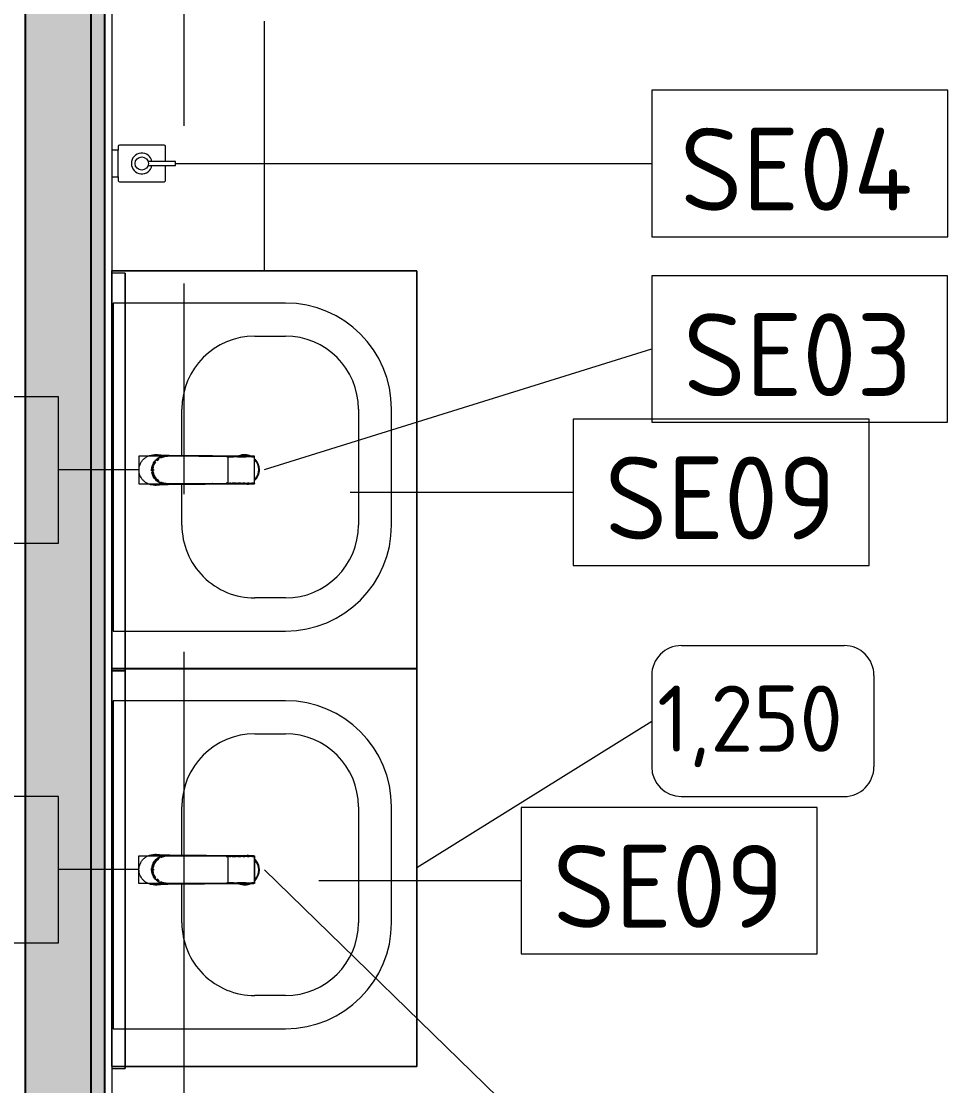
# Model space of a CAD drawing. Header units: millimetres. Extents: x 63482 to 319368, y -8553 to 29000.
# Drawn here: x 70314 to 71713, y 4801 to 6407 of the extents above; entities that cross this region are included whole.
import ezdxf

# ---------------------------------------------------------------- set-up
doc = ezdxf.new("R2010")
doc.units = ezdxf.units.MM
doc.linetypes.add('Осевая', pattern=[1587.5, 317.5, -238.125, 793.75, -238.125])
for name, color, linetype, lineweight, true_color in [('0-1', 7, 'Continuous', 9, 0x4994b4), ('A-GENM-1', 7, 'Continuous', 9, 0x4994b4), ('A-WALL-1', 7, 'Continuous', 25, 0x3c3c3c), ('A-WALL-FNSH-1', 7, 'Continuous', 15, 0x3c3c3c), ('P-SANR-FIXT-1', 7, 'Continuous', 15, 0x4994b4)]:
    doc.layers.add(name, color=color, linetype=linetype, lineweight=lineweight, true_color=true_color)
for name, color, linetype, lineweight in [('I-FURN', 7, 'Continuous', 9), ('I-FURN-IDEN', 7, 'Continuous', 9), ('I-WALL', 7, 'Continuous', 9), ('P-SANR-FIXT-IDEN', 7, 'Continuous', 9), ('Оси-2', 7, 'Осевая', 9)]:
    doc.layers.add(name, color=color, linetype=linetype, lineweight=lineweight)
doc.styles.add('GOST Common', font='GOST_Common.ttf', dxfattribs={"height": 125})
doc.styles.add('GOST Common_1', font='GOST_Common.ttf', dxfattribs={"height": 100})

# ---------------------------------------------------------------- blocks, each defined once
blk = doc.blocks.new('зеркало круглое600д - 1_22д зеркало круглое d600-30456177-Фрагмент 3_1')
at = {"layer": 'I-FURN'}
for p, q in [((-300, 0), (-300, -20)), ((300, -20), (300, 0)), ((-300, -20), (-114.8, -20)), ((300, -20), (-300, -20)), ((-114.8, -20), (-58.5, -20)), ((-58.5, -20), (300, -20))]:
    blk.add_line(p, q, dxfattribs=at)
blk = doc.blocks.new('зеркало круглое600д - 1_22д зеркало круглое d600-V4-Фрагмент 3_1')
at = {"layer": 'I-FURN'}
for p, q in [((-300, 0), (-300, -20)), ((300, -20), (300, 0)), ((-300, -20), (-166.7, -20)), ((300, -20), (-300, -20)), ((-166.7, -20), (300, -20))]:
    blk.add_line(p, q, dxfattribs=at)
blk = doc.blocks.new('сифон - Для раковины-30615598-Фрагмент 3_1')
at = {"layer": 'P-SANR-FIXT-1'}
for p, q in [((200, 40), (198.1, 40)), ((200, 40), (200, -40)), ((198.1, -40), (200, -40))]:
    blk.add_line(p, q, dxfattribs=at)
for radius, start, end in [(22.5, 134.338, 180), (22.5, 100.3246, 111.0164), (21.5, 101.7897, 108), (21.5, 81.6166, 90.6528), (21.5, 70.9065, 75.9978), (22.5, 67.2152, 71.5917), (22.5, 180, 224.5753), (21.5, 136.6301, 180), (21.5, 180, 223.4006), (22.5, 244.2771, 292.5042), (21.5, 247.6878, 288), (21.5, 289.2478, 293.8296), (22.5, 293.3521, 297.2506)]:
    blk.add_arc((0, 0), radius, start, end, dxfattribs=at)
blk = doc.blocks.new('смеситель для раковины - Default-30615600-Фрагмент 3_1')
at = {"layer": '0-1'}
for p, q in [((19.7, 151.6), (-19.8, 151.6)), ((-20.3, 110), (-20.4, 97.4)), ((19.8, 111.8), (-19.8, 111.8)), ((20.4, 97.4), (20.3, 110)), ((-22.8, 3), (-21.8, 15.6)), ((-18.9, 7.6), (-19.6, 9.7)), ((21.8, 15.6), (22.8, 3))]:
    blk.add_line(p, q, dxfattribs=at)
at = {"layer": '0-1', "flags": 128}
for points in [[(-20.7, 150.6), (-20.7, 150.2), (-20.7, 149.2), (-20.7, 148.3), (-20.7, 146.9), (-20.7, 145.4), (-20.8, 134.7), (-21.1, 63.6), (-21.1, 93.2)], [(19.7, 151.6), (20, 151.6), (20.2, 151.6), (20.5, 151.4), (20.6, 151.2), (20.7, 151.1), (20.8, 150.9), (20.8, 150.6)], [(21, 16.8), (21.2, 25.7), (21, 77.4), (21, 111.4)], [(-21.8, 15.6), (-21.6, 25.5), (-21.4, 39.3), (-21.2, 64), (-21.1, 88)], [(-21.1, 22.2), (-21.1, 24.2), (-21.1, 63.3), (-21.1, 93.2)], [(-20, 10.8), (-20.8, 13.2), (-20.9, 15.4)], [(12.1, -0.1), (16.4, 3.8), (19.5, 8.8), (21, 14.5), (21, 16)]]:
    blk.add_lwpolyline(points, dxfattribs=at)
at = {"layer": 'P-SANR-FIXT-1'}
for p, q in [((21, 151.6), (-21, 151.6)), ((-21, 151.6), (-21, -23)), ((21, -23), (21, 151.6)), ((-19.7, 144), (-19.8, 111.8)), ((19.8, 111.8), (19.7, 144)), ((19.9, 143.1), (19.9, 140.7)), ((19.9, 136.7), (19.9, 133.6)), ((19.9, 131), (20, 126.2)), ((20, 115.7), (20, 113.5)), ((20, 111.3), (20, 108.6)), ((-22.9, 0.3), (-22.9, 0.9)), ((22.5, 5), (22.9, 0.9)), ((22.9, 0.9), (22.9, 0.3)), ((-21, -23), (21, -23))]:
    blk.add_line(p, q, dxfattribs=at)
at = {"layer": 'P-SANR-FIXT-1', "flags": 128}
for points in [[(-21.1, 16.9), (-21.1, 42.2), (-21, 67.6), (-20.8, 118.3), (-20.7, 143.7), (-20.7, 149.4), (-20.8, 150.2), (-20.9, 145.3), (-20.9, 138.9), (-21.1, 88.1)], [(21.1, 88.1), (20.9, 138.9), (20.9, 145.3), (20.8, 150.2), (20.7, 149.4), (20.7, 143.7), (20.8, 118.3), (21, 67.6), (21.1, 42.2), (21.1, 16.9)], [(-19.9, 125.8), (-19.9, 133.8), (-19.9, 138.3)], [(-20, 109.4), (-20, 111), (-20, 119.8)], [(20, 123.6), (20, 119.9), (20, 117.9)], [(-15.9, 4.1), (-13.1, 1.6), (-12.1, 0.9)], [(12.1, 0.9), (13.1, 1.6), (15.9, 4.1)], [(22.9, 0.9), (22.7, 3.2), (22.5, 5.6), (22.3, 7.9), (22.1, 10.8), (21.8, 15.2)], [(-9.8, -0.4), (-6.1, -1.8), (-5.1, -2)], [(-2.7, -2.4), (-2.1, -2.5), (2.1, -2.5), (2.7, -2.4)], [(0.6, -3.9), (0.3, -3.9), (0.1, -3.9), (-0.1, -3.9), (-0.3, -3.9), (-0.6, -3.9)], [(5.1, -2), (6.1, -1.8), (9.8, -0.4)]]:
    blk.add_lwpolyline(points, dxfattribs=at)
at = {"layer": 'P-SANR-FIXT-1'}
for centre, major_axis, ratio, start_param, end_param in [((-19.8, 109.7), (-0.5, 0.002), 0.095846, 0.794229, 1.571164), ((19.8, 109.7), (0.5, 0.002), 0.095848, 4.711795, 5.488843), ((0, 17.2), (20.8, 0), 0.98634, 3.038054, 3.090126), ((0, 17.2), (20.8, 0), 0.98634, 0.051466, 0.103539), ((0, 17.2), (20.8, 0), 0.98634, 3.29536, 3.441377), ((0, 17.2), (20.8, 0), 0.98634, 5.983401, 6.129418), ((0, 17.2), (20.8, 0), 0.98634, 4.268583, 4.510817), ((0, 17.2), (18.5, 0), 0.986286, 4.671144, 4.753634), ((0, 17.2), (20.8, 0), 0.98634, 4.913948, 5.156189)]:
    blk.add_ellipse(centre, major_axis=major_axis, ratio=ratio, start_param=start_param, end_param=end_param, dxfattribs=at)
for points, knots in [([(-19.9, 147.4), (-19.9, 148), (-19.8, 149.3), (-19.8, 150.7), (-19.8, 151.5), (-19.8, 151.6), (-19.8, 151.6)], [0.1, 0.1, 0.1, 0.1, 0.2, 0.3, 0.4, 0.4725859, 0.4725859, 0.4725859, 0.4725859]), ([(-19.8, 151.6), (-19.7, 151.6), (-19.7, 151.6), (-19.7, 151.2), (-19.7, 150), (-19.7, 148.3), (-19.7, 146.2), (-19.7, 144.8), (-19.7, 144)], [0.4728347, 0.4728347, 0.4728347, 0.4728347, 0.5, 0.6, 0.7, 0.8, 0.9, 1, 1, 1, 1]), ([(19.7, 144), (19.7, 144.8), (19.7, 146.2), (19.7, 148.3), (19.7, 150), (19.7, 151.2), (19.7, 151.6), (19.7, 151.6), (19.7, 151.6)], [0, 0, 0, 0, 0.1, 0.2, 0.3, 0.4, 0.5, 0.5274121, 0.5274121, 0.5274121, 0.5274121]), ([(19.7, 151.6), (19.8, 151.6), (19.8, 151.5), (19.8, 150.7), (19.8, 149.3), (19.9, 148), (19.9, 147.4)], [0.5275209, 0.5275209, 0.5275209, 0.5275209, 0.6, 0.7, 0.8, 0.9, 0.9, 0.9, 0.9]), ([(-20.4, 97.4), (-20.4, 91.1), (-20.5, 81.8), (-20.6, 69.7), (-20.6, 60), (-20.7, 52.6), (-20.8, 47.4), (-20.8, 45.2), (-20.8, 43.5), (-20.9, 41.8), (-20.9, 39.8), (-20.9, 37.7), (-20.9, 36.2), (-20.9, 35.4), (-21, 34.1), (-21, 32.6), (-21, 31), (-21, 29.7), (-21, 28.6), (-21, 27.7), (-21, 26.8), (-21.1, 25.6), (-21.1, 22.9), (-21.1, 20.4), (-21.1, 18.4)], [0, 0, 0, 0, 0.222222, 0.333333, 0.444444, 0.583333, 0.618056, 0.652778, 0.670139, 0.6875, 0.722222, 0.756944, 0.774306, 0.782986, 0.791667, 0.826389, 0.84375, 0.861111, 0.878472, 0.887153, 0.895833, 0.913194, 0.930556, 1, 1, 1, 1]), ([(-19.8, 111.8), (-19.8, 111.8), (-19.8, 111.7), (-19.8, 110.9), (-19.8, 110.1), (-19.8, 109.7)], [0.4695548, 0.4695548, 0.4695548, 0.4695548, 0.6, 0.8, 1, 1, 1, 1]), ([(19.8, 109.7), (19.8, 110.1), (19.8, 110.9), (19.8, 111.7), (19.8, 111.8), (19.8, 111.8)], [0, 0, 0, 0, 0.2, 0.4, 0.5304748, 0.5304748, 0.5304748, 0.5304748]), ([(21.1, 18.4), (21.1, 19.2), (21.1, 20.8), (21.1, 23.1), (21.1, 25), (21.1, 26.5), (21, 27.6), (21, 28.6), (21, 30), (21, 31.7), (21, 33.4), (21, 34.6), (20.9, 35.2), (20.9, 35.7), (20.9, 36.3), (20.9, 36.9), (20.9, 38.1), (20.9, 39.8), (20.9, 41.4), (20.8, 42.8), (20.8, 44.1), (20.8, 45.8), (20.8, 48.6), (20.7, 53.5), (20.6, 60.7), (20.6, 68.9), (20.5, 76.5), (20.5, 85.7), (20.4, 92.7), (20.4, 97.4)], [0, 0, 0, 0, 0.027778, 0.055556, 0.083333, 0.097222, 0.111111, 0.125, 0.138889, 0.166667, 0.194444, 0.208333, 0.215278, 0.222222, 0.229167, 0.236111, 0.25, 0.277778, 0.305556, 0.319444, 0.333333, 0.361111, 0.388889, 0.444444, 0.555556, 0.666667, 0.75, 0.833333, 1, 1, 1, 1]), ([(-21.1, 88.1), (-21.1, 85.7), (-21.1, 82.2), (-21.1, 77.5), (-21.2, 73.9), (-21.2, 70.4), (-21.2, 66.8), (-21.2, 63.9), (-21.2, 61.5), (-21.2, 59.8), (-21.2, 58), (-21.2, 55.7), (-21.3, 52.8), (-21.3, 49.3), (-21.3, 46), (-21.3, 42.6), (-21.4, 39.4), (-21.4, 36.2), (-21.5, 32.2), (-21.5, 27.5), (-21.7, 20.9), (-21.8, 17.2), (-21.8, 15.2)], [0, 0, 0, 0, 0.083333, 0.125, 0.166667, 0.208333, 0.25, 0.291667, 0.3125, 0.333333, 0.354167, 0.375, 0.416667, 0.458333, 0.5, 0.541667, 0.583333, 0.625, 0.666667, 0.75, 0.833333, 1, 1, 1, 1]), ([(20.4, 88.2), (20.4, 88.1), (20.5, 88), (20.6, 87.8), (20.7, 87.5), (20.7, 87.4), (20.7, 87.3)], [0.19375, 0.19375, 0.19375, 0.19375, 0.25, 0.3, 0.35, 0.4, 0.4, 0.4, 0.4]), ([(21.8, 15.2), (21.8, 16.4), (21.7, 19.4), (21.6, 24.2), (21.5, 28.2), (21.5, 30.6), (21.5, 32.4), (21.4, 34.1), (21.4, 35.8), (21.4, 37.3), (21.4, 38.7), (21.4, 39.8), (21.4, 41), (21.3, 42.6), (21.3, 44.7), (21.3, 47.5), (21.3, 50.9), (21.2, 55.1), (21.2, 60), (21.2, 65.1), (21.2, 69.9), (21.2, 74.5), (21.1, 80.6), (21.1, 85.1), (21.1, 88.1)], [0, 0, 0, 0, 0.142857, 0.285714, 0.357143, 0.392857, 0.428571, 0.464286, 0.5, 0.535714, 0.553571, 0.571429, 0.589286, 0.607143, 0.642857, 0.678571, 0.714286, 0.75, 0.785714, 0.821429, 0.857143, 0.892857, 0.928571, 1, 1, 1, 1]), ([(-16.4, 3.7), (-16.6, 4.1), (-17.6, 5.3), (-18.7, 7.1), (-19.6, 9), (-20.1, 10.6), (-20.6, 12.1), (-21, 14.3), (-21.1, 15.9), (-21.1, 16.9)], [0.5566569, 0.5566569, 0.5566569, 0.5566569, 0.6, 0.7, 0.75, 0.8, 0.85, 0.9, 1, 1, 1, 1]), ([(-21.1, 16.4), (-21.1, 14.3), (-20.4, 11.1), (-18.7, 7.6), (-17.5, 5.8), (-16.4, 4.5), (-15.2, 3.2), (-13.9, 2.1), (-12.5, 1), (-10.9, 0.1), (-9.2, -0.7), (-6.9, -1.7), (-3.8, -2.5), (0, -2.8), (3.8, -2.5), (6.9, -1.7), (9, -0.9), (10.1, -0.3), (10.9, 0.1), (11.7, 0.5), (12.7, 1.2), (13.9, 2), (15, 3), (15.8, 3.8), (16.4, 4.5), (17, 5.2), (17.7, 6.2), (18.6, 7.6), (19.3, 9), (19.7, 9.9), (19.9, 10.5), (20, 10.9), (20.2, 11.2), (20.3, 11.7), (20.6, 12.6), (20.8, 13.8), (21, 15.1), (21.1, 16), (21.1, 16.4)], [0, 0, 0, 0, 0.111111, 0.166667, 0.194444, 0.222222, 0.25, 0.277778, 0.305556, 0.333333, 0.361111, 0.388889, 0.444444, 0.5, 0.555556, 0.611111, 0.638889, 0.652778, 0.666667, 0.680556, 0.694444, 0.722222, 0.75, 0.763889, 0.777778, 0.791667, 0.805556, 0.833333, 0.861111, 0.875, 0.881944, 0.888889, 0.895833, 0.902778, 0.916667, 0.944444, 0.972222, 1, 1, 1, 1]), ([(-18.3, 9.9), (-18.8, 10.8), (-20.1, 14), (-20.7, 17.5), (-20.7, 19.9)], [-0.157337, -0.157337, -0.157337, -0.157337, -0.1111111, 0, 0, 0, 0]), ([(20.7, 19.9), (20.7, 17.5), (20.1, 14), (18.8, 10.8), (18.3, 9.9)], [-1, -1, -1, -1, -0.8888889, -0.8424724, -0.8424724, -0.8424724, -0.8424724]), ([(-21.8, 15.2), (-21.9, 13.9), (-22, 12.1), (-22.1, 10.1), (-22.2, 8.7), (-22.3, 7.5), (-22.4, 6.6), (-22.5, 5.7), (-22.6, 4.8), (-22.7, 3.8), (-22.8, 2.5), (-22.9, 1.5), (-22.9, 0.9)], [0, 0, 0, 0, 0.166667, 0.25, 0.333333, 0.416667, 0.5, 0.583333, 0.666667, 0.75, 0.833333, 1, 1, 1, 1]), ([(22.9, 0.3), (22.9, -2.5), (22.3, -6.4), (20, -11.4), (17.7, -14.7), (14.9, -17.6), (11.6, -20), (7.9, -21.7), (4.5, -22.6), (1.5, -23), (-1.9, -23), (-6, -22.4), (-10, -20.8), (-12.8, -19.1), (-14.8, -17.5), (-16.7, -15.8), (-18.8, -13.3), (-21.9, -8.1), (-22.9, -3.2), (-22.9, 0.3)], [0, 0, 0, 0, 0.111111, 0.166667, 0.222222, 0.277778, 0.333333, 0.388889, 0.444444, 0.479167, 0.513889, 0.583333, 0.652778, 0.6875, 0.722222, 0.756944, 0.791667, 0.861111, 1, 1, 1, 1]), ([(-20.8, 14.6), (-20.7, 14.1), (-20.6, 12.9), (-20.2, 11.6), (-20, 10.9)], [0, 0, 0, 0, 0.4, 1, 1, 1, 1]), ([(-19.3, 9.3), (-19.1, 8.7), (-18.5, 7.4), (-17.6, 6.2), (-17.1, 5.5)], [0.2222222, 0.2222222, 0.2222222, 0.2222222, 0.4444444, 0.7777778, 0.7777778, 0.7777778, 0.7777778]), ([(-13.9, 4), (-14.7, 4.7), (-15.8, 6), (-16.9, 7.4), (-17.2, 8)], [-0.26859689, -0.26859689, -0.26859689, -0.26859689, -0.22222222, -0.18982564, -0.18982564, -0.18982564, -0.18982564]), ([(-10, -1.5), (-10.9, -1), (-12.8, 0.2), (-14.5, 1.7), (-15.3, 2.6), (-15.4, 2.7)], [0.3, 0.3, 0.3, 0.3, 0.4, 0.5, 0.5124698, 0.5124698, 0.5124698, 0.5124698]), ([(-7.8, 0), (-8.7, 0.4), (-10.3, 1.2), (-11.7, 2.2), (-12.3, 2.7)], [-0.37982072, -0.37982072, -0.37982072, -0.37982072, -0.33333333, -0.30027801, -0.30027801, -0.30027801, -0.30027801]), ([(17.3, 8), (16.9, 7.4), (15, 4.8), (10.7, 1.1), (3.8, -1.6), (-2, -1.6), (-5.1, -0.9), (-5.8, -0.7)], [-0.8101744, -0.8101744, -0.8101744, -0.8101744, -0.7777778, -0.6666667, -0.5555556, -0.4444444, -0.4109505, -0.4109505, -0.4109505, -0.4109505]), ([(20.9, 14), (20.9, 13.9), (20.7, 12.8), (20.2, 10.6), (19, 7.6), (16.7, 3.9), (12.9, 0), (8, -2.6), (4.7, -3.4), (3.5, -3.6)], [0.0919533, 0.0919533, 0.0919533, 0.0919533, 0.1, 0.2, 0.3, 0.4, 0.6, 0.8, 0.9091362, 0.9091362, 0.9091362, 0.9091362]), ([(17.1, 5.5), (17.5, 6), (18.6, 7.6), (19.5, 9.4), (19.9, 10.7)], [0.2222222, 0.2222222, 0.2222222, 0.2222222, 0.4444444, 0.9768048, 0.9768048, 0.9768048, 0.9768048]), ([(20.2, 11.7), (20.3, 12), (20.6, 12.9), (20.7, 13.9), (20.8, 14.6)], [0.2222222, 0.2222222, 0.2222222, 0.2222222, 0.4444444, 1, 1, 1, 1]), ([(-0.6, -3.9), (-1.6, -3.9), (-3.8, -3.7), (-6.8, -2.9), (-8.7, -2.1), (-9.5, -1.7)], [0, 0, 0, 0, 0.1, 0.2, 0.2837623, 0.2837623, 0.2837623, 0.2837623]), ([(-0.6, -3.9), (-0.6, -3.9), (-0.6, -3.7), (-0.6, -3.5), (-0.6, -3.3), (-0.6, -3.2)], [0, 0, 0, 0, 0.3636364, 0.5454545, 0.7272727, 0.7272727, 0.7272727, 0.7272727]), ([(0.6, -3.9), (0.6, -3.9), (0.6, -3.7), (0.6, -3.5), (0.6, -3.3), (0.6, -3.2)], [0, 0, 0, 0, 0.3636364, 0.5454545, 0.7272727, 0.7272727, 0.7272727, 0.7272727])]:
    blk.add_open_spline(points, degree=3, knots=knots, dxfattribs=at)
for points in [[(-19.8, 111.8), (-19.8, 111.8), (-19.8, 111.8), (-19.8, 111.8)], [(-19.8, 110), (-19.8, 110.3), (-19.8, 110.6), (-19.8, 110.9)], [(19.8, 111.8), (19.8, 111.8), (19.8, 111.8), (19.8, 111.8)], [(19.8, 110.9), (19.8, 110.6), (19.8, 110.3), (19.8, 110)], [(-20.5, 88.2), (-20.6, 88.2), (-20.7, 88.2), (-20.8, 88.2)], [(-22.9, 0.9), (-22.9, 2.2), (-22.8, 3.6), (-22.6, 4.9)], [(2.5, -3.8), (1.8, -3.9), (1.2, -3.9), (0.6, -3.9)]]:
    blk.add_open_spline(points, degree=3, dxfattribs=at)
blk = doc.blocks.new('TOY_Диспансер мыло - Дозатор Elegance new 11654 019001 хром-30593950-Фрагмент 3_1')
at = {"layer": 'A-GENM-1'}
for p, q in [((127.9, 101.6), (122.2, 101.6)), ((122.2, 101.6), (122.2, 86.7)), ((127.9, 86.7), (127.9, 101.6)), ((97.5, 84.7), (97.5, 17)), ((122.2, 86.7), (99.5, 86.7)), ((122.2, 86.7), (102.9, 86.7)), ((122.2, 87.7), (122.2, 60.3)), ((127.9, 60.3), (127.9, 87.7)), ((146.9, 86.7), (127.9, 86.7)), ((150.5, 86.7), (127.9, 86.7)), ((152.5, 17), (152.5, 84.7)), ((99.5, 15), (105, 15)), ((145, 15), (105, 15)), ((105, 15), (105, 5.5)), ((145, 5.5), (145, 15)), ((145, 15), (150.5, 15))]:
    blk.add_line(p, q, dxfattribs=at)
blk.add_circle((125, 50.7), 10, dxfattribs=at)
for centre, radius, start, end in [((99.5, 84.7), 2, 90, 180), ((150.5, 84.7), 2, 360, 90), ((125, 50.7), 15.7, 100.4353, 79.365), ((99.5, 17), 2, 180, 270), ((150.5, 17), 2, 270, 360)]:
    blk.add_arc(centre, radius, start, end, dxfattribs=at)
blk = doc.blocks.new('сифон - Для раковины-30610345-Фрагмент 3_1')
at = {"layer": 'P-SANR-FIXT-1'}
for p, q in [((200, 40), (198.1, 40)), ((200, 40), (200, 0.2)), ((200, -0.6), (200, -40)), ((198.1, -40), (200, -40))]:
    blk.add_line(p, q, dxfattribs=at)
for radius, start, end in [(22.5, 67.4958, 115.7229), (21.5, 72, 112.3122), (21.5, 66.1704, 70.7522), (22.5, 62.7494, 66.6479), (22.5, 135.4247, 180), (22.5, 180, 216), (21.5, 136.5994, 180), (21.5, 180, 223.3699), (22.5, 216, 225.662), (22.5, 248.9836, 259.6754), (21.5, 252, 258.2103), (21.5, 269.3472, 278.3834), (21.5, 284.0022, 288), (22.5, 288.4083, 292.7848)]:
    blk.add_arc((0, 0), radius, start, end, dxfattribs=at)
blk = doc.blocks.new('смеситель для раковины - Default-30607276-Фрагмент 3_1')
at = {"layer": '0-1'}
for p, q in [((-21.8, -15.6), (-22.8, -3)), ((-18.9, -7.6), (-19.6, -9.7)), ((22.8, -3), (21.8, -15.6)), ((-20.4, -97.4), (-20.3, -110)), ((-19.8, -111.8), (19.8, -111.8)), ((20.3, -110), (20.4, -97.4)), ((-19.8, -151.6), (19.7, -151.6))]:
    blk.add_line(p, q, dxfattribs=at)
at = {"layer": '0-1', "flags": 128}
for points in [[(12.1, 0.1), (16.4, -3.8), (19.5, -8.8), (21, -14.5), (21, -16)], [(-20, -10.8), (-20.8, -13.2), (-20.9, -15.4)], [(-21.1, -22.2), (-21.1, -24.2), (-21.1, -63.3), (-21.1, -93.2)], [(21, -17), (21.2, -25.7), (21, -77.4), (21, -111.4)], [(20.8, -150.6), (20.7, -150.2), (20.7, -148.7), (20.8, -147.4), (20.8, -146.2), (20.9, -129.6), (21.1, -62.9), (21.1, -88)], [(-20.7, -150.6), (-20.7, -150.2), (-20.7, -149.2), (-20.7, -148.3), (-20.7, -146.9), (-20.7, -145.4), (-20.8, -134.7), (-21.1, -93.2)], [(20.9, -146.2), (20.9, -147.7), (20.8, -148.8), (20.8, -149.8), (20.8, -150.4), (20.7, -151.2), (20.5, -151.4), (20.3, -151.5), (20.1, -151.6), (19.7, -151.6)]]:
    blk.add_lwpolyline(points, dxfattribs=at)
at = {"layer": 'P-SANR-FIXT-1'}
for p, q in [((-21, -151.6), (-21, 23)), ((-21, 23), (21, 23)), ((21, 23), (21, -151.6)), ((-22.9, -0.9), (-22.9, -0.3)), ((22.9, -0.9), (22.5, -5)), ((22.9, -0.3), (22.9, -0.9)), ((-19.8, -111.8), (-19.7, -144)), ((19.7, -144), (19.8, -111.8)), ((20, -108.6), (20, -111.3)), ((20, -126.2), (19.9, -131)), ((20, -113.5), (20, -115.7)), ((19.9, -133.6), (19.9, -136.7)), ((19.9, -140.7), (19.9, -143.1)), ((21, -151.6), (-21, -151.6))]:
    blk.add_line(p, q, dxfattribs=at)
at = {"layer": 'P-SANR-FIXT-1', "flags": 128}
for points in [[(-5.1, 2), (-6.1, 1.8), (-9.8, 0.4)], [(2.7, 2.4), (2.1, 2.5), (-2.1, 2.5), (-2.7, 2.4)], [(-0.6, 3.9), (-0.3, 3.9), (-0.1, 3.9), (0.1, 3.9), (0.3, 3.9), (0.6, 3.9)], [(9.8, 0.4), (6.1, 1.8), (4.9, 2)], [(-12.1, -0.9), (-13.1, -1.6), (-15.9, -4.1)], [(15.9, -4.1), (13.1, -1.6), (12.1, -0.9)], [(21.8, -15.2), (22.1, -10.8), (22.3, -7.9), (22.5, -5.6), (22.7, -3.2), (22.9, -0.9)], [(-21.1, -88.1), (-20.9, -138.9), (-20.9, -145.3), (-20.8, -150.2), (-20.7, -149.4), (-20.7, -143.7), (-20.8, -118.3), (-21, -67.6), (-21.1, -42.2), (-21.1, -16.9)], [(21.1, -16.9), (21.1, -42.2), (21, -67.6), (20.8, -118.3), (20.7, -143.7), (20.7, -149.4), (20.8, -150.2), (20.9, -145.3), (20.9, -138.9), (21.1, -88.1)], [(-20, -119.8), (-20, -111), (-20, -109.4)], [(-19.9, -138.3), (-19.9, -133.8), (-19.9, -125.8)], [(20, -117.9), (20, -119.9), (20, -123.6)]]:
    blk.add_lwpolyline(points, dxfattribs=at)
at = {"layer": 'P-SANR-FIXT-1'}
for centre, major_axis, ratio, start_param, end_param in [((0, -17.2), (20.8, 0), 0.98634, 1.772369, 2.014602), ((0, -17.2), (18.5, 0), 0.986286, 1.529552, 1.612041), ((0, -17.2), (20.8, 0), 0.98634, 1.126997, 1.369237), ((0, -17.2), (20.8, 0), 0.98634, 2.841808, 2.987825), ((0, -17.2), (20.8, 0), 0.98634, 0.153768, 0.299784), ((0, -17.2), (20.8, 0), 0.98634, 3.193059, 3.245131), ((0, -17.2), (20.8, 0), 0.98634, 6.179646, 6.231719), ((-19.8, -109.7), (0.5, 0.002), 0.095848, 1.570429, 2.347364), ((19.8, -109.7), (-0.5, 0.002), 0.095846, 3.935935, 4.712983)]:
    blk.add_ellipse(centre, major_axis=major_axis, ratio=ratio, start_param=start_param, end_param=end_param, dxfattribs=at)
for points, knots in [([(-22.9, -0.3), (-22.9, 2.5), (-22.3, 6.4), (-20, 11.4), (-17.7, 14.7), (-14.9, 17.6), (-11.6, 20), (-7.9, 21.7), (-4.5, 22.6), (-1.5, 23), (1.9, 23), (6, 22.4), (10, 20.8), (12.8, 19.1), (14.8, 17.5), (16.7, 15.8), (18.8, 13.3), (21.9, 8.1), (22.9, 3.2), (22.9, -0.3)], [0, 0, 0, 0, 0.111111, 0.166667, 0.222222, 0.277778, 0.333333, 0.388889, 0.444444, 0.479167, 0.513889, 0.583333, 0.652778, 0.6875, 0.722222, 0.756944, 0.791667, 0.861111, 1, 1, 1, 1]), ([(21.1, -16.4), (21.1, -16), (21, -15.1), (20.8, -13.8), (20.6, -12.6), (20.3, -11.7), (20.2, -11.2), (20, -10.9), (19.9, -10.5), (19.7, -9.9), (19.3, -9), (18.6, -7.6), (17.7, -6.2), (17, -5.2), (16.4, -4.5), (15.8, -3.8), (15, -3), (13.9, -2), (12.7, -1.2), (11.7, -0.5), (10.9, -0.1), (10.1, 0.3), (9, 0.9), (6.9, 1.7), (2.6, 2.8), (-2.6, 2.8), (-6.9, 1.7), (-9.2, 0.7), (-11.2, -0.2), (-13.2, -1.5), (-14.9, -2.9), (-16.1, -4.2), (-17.3, -5.5), (-18.5, -7.2), (-19.6, -9.3), (-20.7, -12.4), (-21.1, -14.8), (-21.1, -16.4)], [0, 0, 0, 0, 0.027778, 0.055556, 0.083333, 0.097222, 0.104167, 0.111111, 0.118056, 0.125, 0.138889, 0.166667, 0.194444, 0.208333, 0.222222, 0.236111, 0.25, 0.277778, 0.305556, 0.319444, 0.333333, 0.347222, 0.361111, 0.388889, 0.444444, 0.555556, 0.611111, 0.638889, 0.666667, 0.708333, 0.75, 0.770833, 0.791667, 0.833333, 0.875, 0.916667, 1, 1, 1, 1]), ([(-15.4, -2.7), (-15.3, -2.6), (-14.5, -1.7), (-12.8, -0.2), (-10.9, 1), (-10, 1.5)], [0.4875302, 0.4875302, 0.4875302, 0.4875302, 0.5, 0.6, 0.7, 0.7, 0.7, 0.7]), ([(-9.5, 1.7), (-8.7, 2.1), (-6.8, 2.9), (-3.8, 3.7), (-1.6, 3.9), (-0.6, 3.9)], [0.7162377, 0.7162377, 0.7162377, 0.7162377, 0.8, 0.9, 1, 1, 1, 1]), ([(-5.8, 0.7), (-5.1, 0.9), (-2, 1.6), (3.8, 1.6), (10.7, -1.1), (15, -4.8), (16.9, -7.4), (17.3, -8)], [-0.5890495, -0.5890495, -0.5890495, -0.5890495, -0.5555556, -0.4444444, -0.3333333, -0.2222222, -0.1898256, -0.1898256, -0.1898256, -0.1898256]), ([(-0.6, 3), (-0.6, 3.1), (-0.6, 3.3), (-0.6, 3.6), (-0.6, 3.8), (-0.6, 3.9), (-0.6, 3.9)], [0.1818182, 0.1818182, 0.1818182, 0.1818182, 0.3636364, 0.5454545, 0.7272727, 1, 1, 1, 1]), ([(0.6, 3.1), (0.6, 3.2), (0.6, 3.3), (0.6, 3.6), (0.6, 3.8), (0.6, 3.9), (0.6, 3.9)], [0.2272727, 0.2272727, 0.2272727, 0.2272727, 0.3636364, 0.5454545, 0.7272727, 1, 1, 1, 1]), ([(3.5, 3.6), (4.7, 3.4), (8, 2.6), (12.9, 0), (16.7, -3.9), (19, -7.6), (20.2, -10.6), (20.7, -12.8), (20.9, -13.9), (20.9, -14)], [0.0908638, 0.0908638, 0.0908638, 0.0908638, 0.2, 0.4, 0.6, 0.7, 0.8, 0.9, 0.9080467, 0.9080467, 0.9080467, 0.9080467]), ([(-22.9, -0.9), (-22.9, -1.5), (-22.8, -2.5), (-22.7, -3.8), (-22.6, -4.8), (-22.5, -5.7), (-22.4, -6.6), (-22.3, -7.5), (-22.2, -8.7), (-22.1, -10.1), (-22, -12.1), (-21.9, -13.9), (-21.8, -15.2)], [0, 0, 0, 0, 0.166667, 0.25, 0.333333, 0.416667, 0.5, 0.583333, 0.666667, 0.75, 0.833333, 1, 1, 1, 1]), ([(-21.8, -15.2), (-21.8, -16.2), (-21.7, -18.4), (-21.6, -22.6), (-21.5, -27.6), (-21.4, -33.2), (-21.4, -38.3), (-21.3, -42.6), (-21.3, -45.9), (-21.3, -49.3), (-21.3, -52.8), (-21.2, -55.7), (-21.2, -58), (-21.2, -59.8), (-21.2, -61.5), (-21.2, -63.9), (-21.2, -66.8), (-21.2, -70.4), (-21.2, -73.9), (-21.1, -77.5), (-21.1, -82.2), (-21.1, -85.7), (-21.1, -88.1)], [0, 0, 0, 0, 0.083333, 0.166667, 0.25, 0.333333, 0.416667, 0.458333, 0.5, 0.541667, 0.583333, 0.625, 0.645833, 0.666667, 0.6875, 0.708333, 0.75, 0.791667, 0.833333, 0.875, 0.916667, 1, 1, 1, 1]), ([(-21.1, -16.9), (-21.1, -15.9), (-21, -14.3), (-20.6, -12.1), (-20.1, -10.6), (-19.6, -9), (-18.7, -7.1), (-17.6, -5.3), (-16.6, -4.1), (-16.4, -3.7)], [0, 0, 0, 0, 0.1, 0.15, 0.2, 0.25, 0.3, 0.4, 0.4433431, 0.4433431, 0.4433431, 0.4433431]), ([(-20, -10.9), (-20.1, -11.4), (-20.5, -12.6), (-20.7, -13.9), (-20.8, -14.6)], [0, 0, 0, 0, 0.4, 1, 1, 1, 1]), ([(-20.7, -19.9), (-20.7, -17.5), (-20.1, -14), (-18.8, -10.8), (-18.3, -9.9)], [-1, -1, -1, -1, -0.8888889, -0.842663, -0.842663, -0.842663, -0.842663]), ([(-17.1, -5.5), (-17.4, -6), (-18.3, -7.2), (-19, -8.5), (-19.3, -9.3)], [0.2222222, 0.2222222, 0.2222222, 0.2222222, 0.4444444, 0.7777778, 0.7777778, 0.7777778, 0.7777778]), ([(-17.2, -8), (-16.9, -7.4), (-15.8, -6), (-14.7, -4.7), (-13.9, -4)], [-0.81017436, -0.81017436, -0.81017436, -0.81017436, -0.77777778, -0.73140311, -0.73140311, -0.73140311, -0.73140311]), ([(-12.3, -2.7), (-11.7, -2.2), (-10.3, -1.2), (-8.7, -0.4), (-7.8, 0)], [-0.69972199, -0.69972199, -0.69972199, -0.69972199, -0.66666667, -0.62017928, -0.62017928, -0.62017928, -0.62017928]), ([(19.9, -10.7), (19.6, -9.7), (18.7, -7.9), (17.6, -6.2), (17.1, -5.5)], [0.0231952, 0.0231952, 0.0231952, 0.0231952, 0.4444444, 0.7777778, 0.7777778, 0.7777778, 0.7777778]), ([(18.3, -9.9), (18.8, -10.8), (20.1, -14), (20.7, -17.5), (20.7, -19.9)], [-0.1575276, -0.1575276, -0.1575276, -0.1575276, -0.1111111, 0, 0, 0, 0]), ([(20.8, -14.6), (20.7, -14.1), (20.6, -13.1), (20.4, -12.1), (20.2, -11.7)], [0, 0, 0, 0, 0.4444444, 0.7777778, 0.7777778, 0.7777778, 0.7777778]), ([(21.1, -88.1), (21.1, -85.1), (21.1, -80.6), (21.2, -74.5), (21.2, -69.9), (21.2, -65.1), (21.2, -60), (21.2, -55.1), (21.3, -50.9), (21.3, -47.5), (21.3, -44.7), (21.3, -42.6), (21.4, -41), (21.4, -39.8), (21.4, -38.7), (21.4, -37.3), (21.4, -35.8), (21.4, -34.1), (21.5, -32.1), (21.5, -29.7), (21.5, -27), (21.6, -24.6), (21.7, -21.6), (21.7, -18.3), (21.8, -16.1), (21.8, -15.2)], [0, 0, 0, 0, 0.071429, 0.107143, 0.142857, 0.178571, 0.214286, 0.25, 0.285714, 0.321429, 0.357143, 0.392857, 0.410714, 0.428571, 0.446429, 0.464286, 0.5, 0.535714, 0.571429, 0.625, 0.678571, 0.732143, 0.785714, 0.892857, 1, 1, 1, 1]), ([(-21.1, -18.4), (-21.1, -19.2), (-21.1, -20.8), (-21.1, -23.1), (-21.1, -25), (-21, -26.5), (-21, -27.6), (-21, -28.6), (-21, -30), (-21, -31.7), (-21, -33.4), (-21, -34.6), (-20.9, -35.2), (-20.9, -35.7), (-20.9, -36.3), (-20.9, -36.9), (-20.9, -38.1), (-20.9, -39.8), (-20.9, -41.4), (-20.8, -42.8), (-20.8, -44.1), (-20.8, -45.8), (-20.8, -48.6), (-20.7, -53.5), (-20.6, -60.7), (-20.6, -68.9), (-20.5, -76.5), (-20.5, -85.7), (-20.4, -92.7), (-20.4, -97.4)], [0, 0, 0, 0, 0.027778, 0.055556, 0.083333, 0.097222, 0.111111, 0.125, 0.138889, 0.166667, 0.194444, 0.208333, 0.215278, 0.222222, 0.229167, 0.236111, 0.25, 0.277778, 0.305556, 0.319444, 0.333333, 0.361111, 0.388889, 0.444444, 0.555556, 0.666667, 0.75, 0.833333, 1, 1, 1, 1]), ([(20.4, -97.4), (20.4, -91.1), (20.5, -81.8), (20.6, -69.7), (20.7, -60), (20.7, -52.6), (20.8, -47.4), (20.8, -45.2), (20.8, -43.5), (20.9, -41.8), (20.9, -39.8), (20.9, -37.7), (20.9, -36.2), (20.9, -35.4), (21, -34.1), (21, -32.6), (21, -31), (21, -29.7), (21, -28.6), (21, -27.7), (21, -26.8), (21.1, -25.6), (21.1, -22.9), (21.1, -20.4), (21.1, -18.4)], [0, 0, 0, 0, 0.222222, 0.333333, 0.444444, 0.583333, 0.618056, 0.652778, 0.670139, 0.6875, 0.722222, 0.756944, 0.774306, 0.782986, 0.791667, 0.826389, 0.84375, 0.861111, 0.878472, 0.887153, 0.895833, 0.913194, 0.930556, 1, 1, 1, 1]), ([(-19.8, -109.7), (-19.8, -110.1), (-19.8, -110.9), (-19.8, -111.7), (-19.8, -111.8), (-19.8, -111.8)], [0, 0, 0, 0, 0.2, 0.4, 0.5304452, 0.5304452, 0.5304452, 0.5304452]), ([(19.8, -111.8), (19.8, -111.8), (19.8, -111.7), (19.8, -110.9), (19.8, -110.1), (19.8, -109.7)], [0.4695252, 0.4695252, 0.4695252, 0.4695252, 0.6, 0.8, 1, 1, 1, 1]), ([(-19.7, -144), (-19.7, -145.5), (-19.7, -148.5), (-19.7, -151.2), (-19.7, -151.6), (-19.8, -151.6)], [0, 0, 0, 0, 0.2, 0.4, 0.5271653, 0.5271653, 0.5271653, 0.5271653]), ([(19.7, -151.6), (19.7, -151.6), (19.7, -151.6), (19.7, -151.2), (19.7, -150), (19.7, -148.3), (19.7, -146.2), (19.7, -144.8), (19.7, -144)], [0.4725879, 0.4725879, 0.4725879, 0.4725879, 0.5, 0.6, 0.7, 0.8, 0.9, 1, 1, 1, 1]), ([(-19.8, -151.6), (-19.8, -151.6), (-19.8, -151.4), (-19.8, -150), (-19.8, -148.1), (-19.9, -147.5)], [0.5274141, 0.5274141, 0.5274141, 0.5274141, 0.6, 0.8, 0.8931163, 0.8931163, 0.8931163, 0.8931163]), ([(19.9, -147.4), (19.9, -148), (19.8, -149.3), (19.8, -150.7), (19.8, -151.5), (19.8, -151.6), (19.7, -151.6)], [0.1, 0.1, 0.1, 0.1, 0.2, 0.3, 0.4, 0.4724791, 0.4724791, 0.4724791, 0.4724791])]:
    blk.add_open_spline(points, degree=3, knots=knots, dxfattribs=at)
for points in [[(0.6, 3.9), (1.2, 3.9), (1.8, 3.9), (2.5, 3.8)], [(-22.6, -4.9), (-22.8, -3.6), (-22.9, -2.2), (-22.9, -0.9)], [(-20.8, -88.2), (-20.7, -88.2), (-20.6, -88.2), (-20.5, -88.2)], [(20.7, -87.3), (20.7, -87.4), (20.7, -87.5), (20.6, -87.8), (20.5, -87.9), (20.5, -88)], [(-19.8, -110.9), (-19.8, -110.6), (-19.8, -110.3), (-19.8, -110)], [(-19.8, -111.8), (-19.8, -111.8), (-19.8, -111.8), (-19.8, -111.8)], [(19.8, -110), (19.8, -110.3), (19.8, -110.6), (19.8, -110.9)], [(19.8, -111.8), (19.8, -111.8), (19.8, -111.8), (19.8, -111.8)]]:
    blk.add_open_spline(points, degree=3, dxfattribs=at)
blk = doc.blocks.new('Мебель_универсальная - 1_250-31405634-Фрагмент 3_1')
at = {"layer": 'I-FURN'}
for p, q in [((300, 230), (-300, 230)), ((-300, 230), (-300, -230)), ((-300, -230), (-300, 230)), ((-300, 230), (300, 230)), ((300, -210.3), (300, 230)), ((300, 230), (300, -210.3)), ((300, -230), (300, -210.3)), ((300, -210.3), (300, -230)), ((-300, -230), (-296.3, -230)), ((-296.3, -230), (-300, -230)), ((-296.3, -230), (-290.6, -230)), ((-290.6, -230), (-296.3, -230)), ((-290.4, -230), (-273.5, -230)), ((-273.5, -230), (-290.4, -230)), ((-273.2, -230), (-245.8, -230)), ((-245.8, -230), (-273.2, -230)), ((-245.3, -230), (252.6, -230)), ((-40, -230), (-245.3, -230)), ((252.6, -230), (40, -230)), ((253.1, -230), (280.4, -230)), ((280.4, -230), (253.1, -230)), ((280.8, -230), (297.6, -230)), ((297.6, -230), (280.8, -230)), ((297.9, -230), (300, -230)), ((300, -230), (297.9, -230))]:
    blk.add_line(p, q, dxfattribs=at)
blk = doc.blocks.new('Мебель_универсальная - 1_250-31406785-Фрагмент 3_1')
at = {"layer": 'I-FURN'}
for p, q in [((300, 230), (-300, 230)), ((-300, 230), (-300, -210.3)), ((-300, -210.3), (-300, 230)), ((-300, 230), (300, 230)), ((300, -210.3), (300, 230)), ((300, 230), (300, -210.3)), ((-300, -210.3), (-300, -230)), ((-300, -230), (-300, -210.3)), ((300, -230), (300, -210.3)), ((300, -210.3), (300, -230)), ((-300, -230), (-297, -230)), ((-297, -230), (-300, -230)), ((-296.9, -230), (-291.2, -230)), ((-291.2, -230), (-296.9, -230)), ((-290.9, -230), (-274.1, -230)), ((-274.1, -230), (-290.9, -230)), ((-273.7, -230), (-246.4, -230)), ((-246.4, -230), (-273.7, -230)), ((-245.9, -230), (252, -230)), ((-36.4, -230), (-245.9, -230)), ((252, -230), (43.6, -230)), ((252.5, -230), (279.9, -230)), ((279.9, -230), (252.5, -230)), ((280.2, -230), (297.1, -230)), ((297.1, -230), (280.2, -230)), ((297.3, -230), (300, -230)), ((300, -230), (297.3, -230))]:
    blk.add_line(p, q, dxfattribs=at)
blk = doc.blocks.new('Раковина SE09 - гибкая подводка_ 640х550х165 PN6_3_ ХВ_ГВ накидная гайка BP DN15_ К-гл_кон_ П DN 50-31404862-Фрагмент 3_1')
at = {"layer": 'P-SANR-FIXT-1'}
for p, q in [((80, 420), (-95, 420)), ((-95, 370), (80, 370)), ((-255, 260), (-255, 17.8)), ((-205, 213.6), (-205, 260)), ((190, 260), (190, 213.6)), ((240, 17.8), (240, 260)), ((-21.4, 103.6), (-95, 103.6)), ((80, 103.6), (21.4, 103.6)), ((-255, 17.8), (-255, 0)), ((240, 0), (240, 17.8)), ((-255, 0), (240, 0))]:
    blk.add_line(p, q, dxfattribs=at)
for centre, radius, start, end in [((-95, 260), 160, 90, 180), ((80, 260), 160, 360, 90), ((-95, 260), 110, 90, 180), ((80, 260), 110, 360, 90), ((-95, 213.6), 110, 180, 270), ((80, 213.6), 110, 270, 360)]:
    blk.add_arc(centre, radius, start, end, dxfattribs=at)
blk = doc.blocks.new('Раковина SE09 - гибкая подводка_ 640х550х165 PN6_3_ ХВ_ГВ накидная гайка BP DN15_ К-гл_кон_ П DN 50-V18-Фрагмент 3_1')
at = {"layer": 'P-SANR-FIXT-1'}
for p, q in [((80, 420), (-95, 420)), ((-95, 370), (80, 370)), ((-255, 260), (-255, 17.8)), ((-205, 213.6), (-205, 260)), ((190, 260), (190, 213.6)), ((240, 17.8), (240, 260)), ((-24.4, 103.6), (-95, 103.6)), ((80, 103.6), (18.8, 103.6)), ((-255, 17.8), (-255, 0)), ((240, 0), (240, 17.8)), ((-255, 0), (240, 0))]:
    blk.add_line(p, q, dxfattribs=at)
for centre, radius, start, end in [((-95, 260), 160, 90, 180), ((80, 260), 160, 360, 90), ((-95, 260), 110, 90, 180), ((80, 260), 110, 360, 90), ((-95, 213.6), 110, 180, 270), ((80, 213.6), 110, 270, 360)]:
    blk.add_arc(centre, radius, start, end, dxfattribs=at)
blk = doc.blocks.new('М_сантехническая_рамка1 - В рамке-30590747-Фрагмент 3_1')
at = {"layer": 'P-SANR-FIXT-IDEN'}
for p, q in [((4.293, 2.24), (-4.639, 2.24)), ((-4.639, 2.24), (-4.639, -2.178)), ((4.293, -2.178), (4.293, 2.24)), ((-4.639, -2.178), (4.293, -2.178))]:
    blk.add_line(p, q, dxfattribs=at)
blk = doc.blocks.new('Марка_Мебель - В прямоуг_Balcon_Марка-25523697-Фрагмент 3_1')
at = {"layer": 'I-FURN-IDEN'}
for p, q in [((-2.455, 2.278), (2.455, 2.278)), ((-3.355, 1.378), (-3.355, -1.384)), ((3.355, 1.378), (3.355, -1.378)), ((-2.461, -2.278), (2.455, -2.278))]:
    blk.add_line(p, q, dxfattribs=at)
for centre, radius, start, end in [((-2.455, 1.378), 0.9, 90, 180), ((2.455, 1.378), 0.9, 0, 90), ((-2.461, -1.384), 0.893, 180, 270), ((2.455, -1.378), 0.9, 270, 0)]:
    blk.add_arc(centre, radius, start, end, dxfattribs=at)

msp = doc.modelspace()

# ---------------------------------------------------------------- hatches: boundary and pattern name
at = {"layer": 'I-WALL'}
h = msp.add_hatch(dxfattribs=at)
h.set_pattern_fill('FP_4', color=256, style=0, pattern_type=2)
h.set_pattern_definition([(135, (0, 0), (-37.717076, -37.717076), [53.34, -8.89, 1.778, -8.89]), (135, (0, 37.694), (-37.717076, -37.717076), []), (50, (0, 0), (63.763904, -5.57885), [6.668, -73.343]), (355, (0, 0), (-12.334876, 66.869514), [5.334, -58.674]), (100.451, (5.314, -0.465), (51.43036, 61.29098), [5.667, -62.332]), (46.184, (0, 17.78), (94.87722, -14.71484), [10.001, -110.014]), (96.636, (7.91, 16.55), (83.09115, 86.5993), [8.5, -93.497]), (351.184, (0, 17.78), (83.09204, 86.59928), [8.001, -88.011]), (21, (8.89, 13.335), (53.064487, -35.792726), [6.667, -73.342]), (326, (8.89, 13.335), (21.63066, 64.46546), [5.334, -58.674]), (71.451, (13.31, 10.35), (74.69646, 28.672367), [5.667, -62.332]), (37.5, (0, 0), (1.080413, 29.594271), [1.676, -56.286, 1.676, -57.887, -58.896]), (37.5, (0, 0), (1.080413, 29.594271), [-117.526, 1.676, -57.22]), (7.5, (0, 0), (23.386368, 35.063507), [1.676, -32.283, 1.676, -54.953, -22.447]), (7.5, (0, 0), (23.386368, 35.063507), [-90.589, 1.676, -20.771]), (327.5, (-19.825, 0), (47.456567, -2.005468), [1.676, -20.549, 1.676, -67.666, -92.012]), (327.5, (-19.825, 0), (47.456567, -2.005468), [-91.567, 1.676, -90.335]), (317.5, (-28.715, 0), (51.844948, 8.89904), [1.676, -27.216, 1.676, -44.374, -65.342]), (317.5, (-28.715, 0), (51.844948, 8.89904), [-74.943, 1.676, -63.665])])
h.paths.add_polyline_path([(70420, 3980), (70420, 7680), (70320, 7680), (70320, 3980)])
h = msp.add_hatch(dxfattribs=at)
h.set_pattern_fill('FP_10', color=256, style=0, pattern_type=2)
h.set_pattern_definition([(0, (0, 0), (60.96, 15.24), [5.029, -40.691, 5.029, -40.691, -243.84]), (0, (0, 0), (60.96, 15.24), [-91.44, 5.029, -86.411, 5.029, -40.691, -106.68]), (0, (0, 0), (60.96, 15.24), [-228.6, 5.029, -25.451, 5.029, -71.171]), (120, (22.86, 7.62), (-43.678227, 45.1729086), [5.029, -40.691, 5.029, -40.691, -243.84]), (120, (22.86, 7.62), (-43.678227, 45.1729086), [-91.44, 5.029, -86.411, 5.029, -40.691, -106.68]), (120, (22.86, 7.62), (-43.678227, 45.1729086), [-228.6, 5.029, -25.451, 5.029, -71.171]), (240, (30.48, 38.1), (-17.281773, -60.4129086), [5.029, -40.691, 5.029, -40.691, -243.84]), (240, (30.48, 38.1), (-17.281773, -60.4129086), [-91.44, 5.029, -86.411, 5.029, -40.691, -106.68]), (240, (30.48, 38.1), (-17.281773, -60.4129086), [-228.6, 5.029, -25.451, 5.029, -71.171])])
h.paths.add_polyline_path([(70420, 3740), (70440, 3740), (70440, 7680), (70420, 7680), (70420, 3760)])

# ---------------------------------------------------------------- linework, layer by layer
at = {"layer": 'A-WALL-1'}
for p, q in [((70320, 7680), (70320, 3980)), ((70420, 3980), (70420, 7680)), ((70440, 7660), (70440, 3740))]:
    msp.add_line(p, q, dxfattribs=at)
at = {"layer": 'A-WALL-FNSH-1'}
msp.add_line((70441, 3739), (70441, 7659), dxfattribs=at)
at = {"layer": 'I-FURN-IDEN'}
for p, q in [((70681.3, 6030.5), (70681.3, 6407)), ((70911.3, 5130), (71265.9, 5351.2))]:
    msp.add_line(p, q, dxfattribs=at)
at = {"layer": 'I-WALL'}
msp.add_line((70451, 7649), (70451, 3740), dxfattribs=at)
at = {"layer": 'P-SANR-FIXT-IDEN'}
for p, q in [((70547.1, 6192.5), (71266, 6192.5)), ((70681.3, 5730.5), (71265.9, 5912.6)), ((70492, 5730), (70370.6, 5730)), ((70810.9, 5696.3), (71147.5, 5696.3)), ((70492, 5126.9), (70370.6, 5126.9)), ((70681.3, 5126.4), (71266.3, 4557.5)), ((70763.7, 5110.4), (71068.9, 5110.4))]:
    msp.add_line(p, q, dxfattribs=at)
at = {"layer": 'Оси-2'}
msp.add_line((70560, -656.3), (70560, 7892.8), dxfattribs=at)

# ---------------------------------------------------------------- block references
at = {"layer": 'I-FURN'}
for name, p, rotation in [('зеркало круглое600д - 1_22д зеркало круглое d600-30456177-Фрагмент 3_1', (70451, 5726.9), 89.9999999999999), ('Мебель_универсальная - 1_250-31405634-Фрагмент 3_1', (70681.3, 5730.5), 270.0000000000001), ('Мебель_универсальная - 1_250-31406785-Фрагмент 3_1', (70681.3, 5130), 270.0000000000001), ('зеркало круглое600д - 1_22д зеркало круглое d600-V4-Фрагмент 3_1', (70451, 5126.9), 89.9999999999999)]:
    msp.add_blockref(name, p, dxfattribs=dict(at, rotation=rotation))
at = {"layer": 'I-FURN-IDEN', "xscale": 49.99999999999998, "yscale": 49.99999999999998, "zscale": 49.99999999999998}
msp.add_blockref('Марка_Мебель - В прямоуг_Balcon_Марка-25523697-Фрагмент 3_1', (71433.6, 5351.2), dxfattribs=at)
at = {"layer": 'P-SANR-FIXT-1'}
for name, p, rotation in [('TOY_Диспансер мыло - Дозатор Elegance new 11654 019001 хром-30593950-Фрагмент 3_1', (70445.5, 6317.5), 269.9999999999999), ('Раковина SE09 - гибкая подводка_ 640х550х165 PN6_3_ ХВ_ГВ накидная гайка BP DN15_ К-гл_кон_ П DN 50-V18-Фрагмент 3_1', (70453.2, 5726.9), 269.9999999999999), ('сифон - Для раковины-30615598-Фрагмент 3_1', (70651.3, 5730.5), 180), ('смеситель для раковины - Default-30615600-Фрагмент 3_1', (70515, 5730), 269.9999999999996), ('Раковина SE09 - гибкая подводка_ 640х550х165 PN6_3_ ХВ_ГВ накидная гайка BP DN15_ К-гл_кон_ П DN 50-31404862-Фрагмент 3_1', (70453.2, 5126.9), 269.9999999999999), ('сифон - Для раковины-30610345-Фрагмент 3_1', (70651.3, 5126.4), 180), ('смеситель для раковины - Default-30607276-Фрагмент 3_1', (70515, 5126.9), 90.00000000000091)]:
    msp.add_blockref(name, p, dxfattribs=dict(at, rotation=rotation))
at = {"layer": 'P-SANR-FIXT-IDEN', "xscale": 49.99999999999998, "yscale": 49.99999999999998, "zscale": 49.99999999999998}
for p in [(71498, 6190.9), (71497.9, 5911), (70155.9, 5728.4), (71379.5, 5694.8), (70155.9, 5125.4), (71300.9, 5108.8)]:
    msp.add_blockref('М_сантехническая_рамка1 - В рамке-30590747-Фрагмент 3_1', p, dxfattribs=at)

# ---------------------------------------------------------------- texts
at = {"layer": 'I-FURN-IDEN', "insert": (71274.1, 5404.8), "char_height": 100, "width": 368.776, "attachment_point": 1, "style": 'GOST Common_1'}
msp.add_mtext('1,250', dxfattribs=at)
at = {"layer": 'P-SANR-FIXT-IDEN', "char_height": 125, "attachment_point": 1, "style": 'GOST Common'}
for s, insert, width in [('SE04', (71308.7, 6246.3), 456.962), ('SE03', (71313.6, 5966.4), 444.937), ('SE09', (71195.2, 5750.2), 444.937), ('SE09', (71116.6, 5164.2), 444.937)]:
    msp.add_mtext(s, dxfattribs=dict(at, insert=insert, width=width))

doc.saveas('drawing.dxf')
